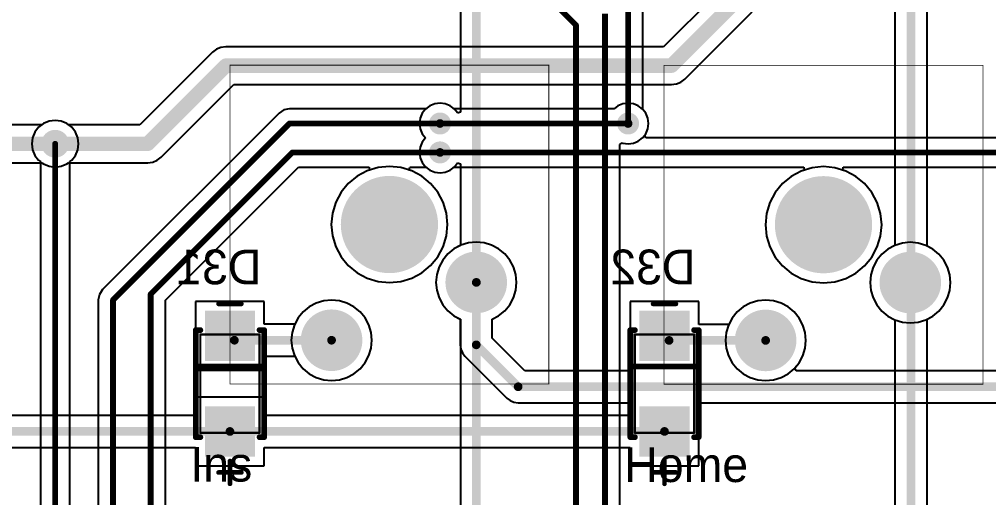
# Model space of a CAD drawing. Header units: millimetres. Extents: x 25 to 374, y 23 to 150.
# Drawn here: x 309.29 to 351.83, y 99.22 to 120.22 of the extents above; entities that cross this region are included whole.
import ezdxf

# ---------------------------------------------------------------- set-up
doc = ezdxf.new("R2010")
doc.units = ezdxf.units.MM
for name, color, linetype in [('BottomLayer', 5, 'Continuous'), ('BottomOverlay', 54, 'Continuous'), ('BottomPaste', 16, 'Continuous'), ('BottomSolder', 6, 'Continuous'), ('Mechanical1', 6, 'Continuous'), ('Mechanical13', 56, 'Continuous'), ('Mechanical15', 56, 'Continuous'), ('MultiLayer', 9, 'Continuous'), ('PadHoleLayer', 156, 'Continuous'), ('TopLayer', 1, 'Continuous'), ('TopOverlay', 2, 'Continuous'), ('TopSolder', 216, 'Continuous'), ('ViaHoleLayer', 16, 'Continuous')]:
    doc.layers.add(name, color=color, linetype=linetype)

# ---------------------------------------------------------------- blocks, each defined once
blk = doc.blocks.new('SMA_DO_214AC__S1_B_59')
at = {"layer": 'BottomLayer'}
for points in [[(-1.1, -1), (-1.1, 1), (-3.1, -1), (-3.1, 1)], [(3.1, -1), (3.1, 1), (1.1, -1), (1.1, 1)]]:
    blk.add_solid(points, dxfattribs=at)
at = {"layer": 'BottomOverlay', "const_width": 0.254}
for points in [[(-2.35, 1.3), (-2.35, 1.5)], [(2.35, 1.5), (-2.35, 1.5)], [(-0.75, -1.5), (-0.75, 1.5)], [(2.35, 1.3), (2.35, 1.5)], [(-2.35, -1.5), (-2.35, -1.3)], [(2.35, -1.5), (2.35, -1.3)], [(2.35, -1.5), (-2.35, -1.5)]]:
    blk.add_lwpolyline(points, dxfattribs=at)
at = {"layer": 'BottomOverlay', "const_width": 0.127}
for points in [[(-2.414, 1.5, 1), (-2.287, 1.5, 1)], [(-2.414, 1.5, 1), (-2.287, 1.5, 1)], [(-2.414, 1.3, 1), (-2.287, 1.3, 1)], [(-0.814, 1.5, 1), (-0.687, 1.5, 1)], [(2.287, 1.5, 1), (2.414, 1.5, 1)], [(2.287, 1.5, 1), (2.414, 1.5, 1)], [(2.287, 1.3, 1), (2.414, 1.3, 1)], [(-2.414, -1.3, 1), (-2.287, -1.3, 1)], [(2.287, -1.3, 1), (2.414, -1.3, 1)], [(-2.414, -1.5, 1), (-2.287, -1.5, 1)], [(-2.414, -1.5, 1), (-2.287, -1.5, 1)], [(-0.814, -1.5, 1), (-0.687, -1.5, 1)], [(2.287, -1.5, 1), (2.414, -1.5, 1)], [(2.287, -1.5, 1), (2.414, -1.5, 1)]]:
    blk.add_lwpolyline(points, format="xyb", close=True, dxfattribs=at)
at = {"layer": 'BottomPaste'}
for points in [[(-1.1, -1), (-1.1, 1), (-3.1, -1), (-3.1, 1)], [(3.1, -1), (3.1, 1), (1.1, -1), (1.1, 1)]]:
    blk.add_solid(points, dxfattribs=at)
at = {"layer": 'BottomSolder'}
for points in [[(-0.998, -1.102), (-0.998, 1.102), (-3.202, -1.102), (-3.202, 1.102)], [(3.202, -1.102), (3.202, 1.102), (0.998, -1.102), (0.998, 1.102)]]:
    blk.add_solid(points, dxfattribs=at)
at = {"layer": 'Mechanical13', "const_width": 0.1}
for points in [[(2.16, 1.3), (-2.16, 1.3)], [(-2.16, -1.3), (-2.16, 1.3)], [(2.16, -1.3), (2.16, 1.3)], [(2.16, -1.3), (-2.16, -1.3)]]:
    blk.add_lwpolyline(points, dxfattribs=at)
at = {"layer": 'Mechanical13', "const_width": 0.05}
for points in [[(-2.185, 1.3, 1), (-2.135, 1.3, 1)], [(-2.185, 1.3, 1), (-2.135, 1.3, 1)], [(2.135, 1.3, 1), (2.185, 1.3, 1)], [(2.135, 1.3, 1), (2.185, 1.3, 1)], [(-2.185, -1.3, 1), (-2.135, -1.3, 1)], [(-2.185, -1.3, 1), (-2.135, -1.3, 1)], [(2.135, -1.3, 1), (2.185, -1.3, 1)], [(2.135, -1.3, 1), (2.185, -1.3, 1)]]:
    blk.add_lwpolyline(points, format="xyb", close=True, dxfattribs=at)
at = {"layer": 'Mechanical15', "const_width": 0.203}
for points in [[(-3.5, -0.5), (-3.5, 0.5)], [(3.9, -0.5), (3.9, 0.5)], [(4.4, 0), (3.4, 0)]]:
    blk.add_lwpolyline(points, dxfattribs=at)
at = {"layer": 'Mechanical15', "const_width": 0.102}
for points in [[(-3.551, 0.5, 1), (-3.449, 0.5, 1)], [(3.849, 0.5, 1), (3.951, 0.5, 1)], [(3.349, 0, 1), (3.451, 0, 1)], [(4.349, 0, 1), (4.451, 0, 1)], [(-3.551, -0.5, 1), (-3.449, -0.5, 1)], [(3.849, -0.5, 1), (3.951, -0.5, 1)]]:
    blk.add_lwpolyline(points, format="xyb", close=True, dxfattribs=at)
blk = doc.blocks.new('SMA_DO_214AC__S1_B_60')
at = {"layer": 'BottomLayer'}
for points in [[(-1.1, -1), (-1.1, 1), (-3.1, -1), (-3.1, 1)], [(3.1, -1), (3.1, 1), (1.1, -1), (1.1, 1)]]:
    blk.add_solid(points, dxfattribs=at)
at = {"layer": 'BottomOverlay', "const_width": 0.254}
for points in [[(-2.35, 1.3), (-2.35, 1.5)], [(2.35, 1.5), (-2.35, 1.5)], [(-0.75, -1.5), (-0.75, 1.5)], [(2.35, 1.3), (2.35, 1.5)], [(-2.35, -1.5), (-2.35, -1.3)], [(2.35, -1.5), (2.35, -1.3)], [(2.35, -1.5), (-2.35, -1.5)]]:
    blk.add_lwpolyline(points, dxfattribs=at)
at = {"layer": 'BottomOverlay', "const_width": 0.127}
for points in [[(-2.414, 1.5, 1), (-2.287, 1.5, 1)], [(-2.414, 1.5, 1), (-2.287, 1.5, 1)], [(-2.414, 1.3, 1), (-2.287, 1.3, 1)], [(-0.814, 1.5, 1), (-0.687, 1.5, 1)], [(2.287, 1.5, 1), (2.414, 1.5, 1)], [(2.287, 1.5, 1), (2.414, 1.5, 1)], [(2.287, 1.3, 1), (2.414, 1.3, 1)], [(-2.414, -1.3, 1), (-2.287, -1.3, 1)], [(2.287, -1.3, 1), (2.414, -1.3, 1)], [(-2.414, -1.5, 1), (-2.287, -1.5, 1)], [(-2.414, -1.5, 1), (-2.287, -1.5, 1)], [(-0.814, -1.5, 1), (-0.687, -1.5, 1)], [(2.287, -1.5, 1), (2.414, -1.5, 1)], [(2.287, -1.5, 1), (2.414, -1.5, 1)]]:
    blk.add_lwpolyline(points, format="xyb", close=True, dxfattribs=at)
at = {"layer": 'BottomPaste'}
for points in [[(-1.1, -1), (-1.1, 1), (-3.1, -1), (-3.1, 1)], [(3.1, -1), (3.1, 1), (1.1, -1), (1.1, 1)]]:
    blk.add_solid(points, dxfattribs=at)
at = {"layer": 'BottomSolder'}
for points in [[(-0.998, -1.102), (-0.998, 1.102), (-3.202, -1.102), (-3.202, 1.102)], [(3.202, -1.102), (3.202, 1.102), (0.998, -1.102), (0.998, 1.102)]]:
    blk.add_solid(points, dxfattribs=at)
at = {"layer": 'Mechanical13', "const_width": 0.1}
for points in [[(2.16, 1.3), (-2.16, 1.3)], [(-2.16, -1.3), (-2.16, 1.3)], [(2.16, -1.3), (2.16, 1.3)], [(2.16, -1.3), (-2.16, -1.3)]]:
    blk.add_lwpolyline(points, dxfattribs=at)
at = {"layer": 'Mechanical13', "const_width": 0.05}
for points in [[(-2.185, 1.3, 1), (-2.135, 1.3, 1)], [(-2.185, 1.3, 1), (-2.135, 1.3, 1)], [(2.135, 1.3, 1), (2.185, 1.3, 1)], [(2.135, 1.3, 1), (2.185, 1.3, 1)], [(-2.185, -1.3, 1), (-2.135, -1.3, 1)], [(-2.185, -1.3, 1), (-2.135, -1.3, 1)], [(2.135, -1.3, 1), (2.185, -1.3, 1)], [(2.135, -1.3, 1), (2.185, -1.3, 1)]]:
    blk.add_lwpolyline(points, format="xyb", close=True, dxfattribs=at)
at = {"layer": 'Mechanical15', "const_width": 0.203}
for points in [[(-3.5, -0.5), (-3.5, 0.5)], [(3.9, -0.5), (3.9, 0.5)], [(4.4, 0), (3.4, 0)]]:
    blk.add_lwpolyline(points, dxfattribs=at)
at = {"layer": 'Mechanical15', "const_width": 0.102}
for points in [[(-3.551, 0.5, 1), (-3.449, 0.5, 1)], [(3.849, 0.5, 1), (3.951, 0.5, 1)], [(3.349, 0, 1), (3.451, 0, 1)], [(4.349, 0, 1), (4.451, 0, 1)], [(-3.551, -0.5, 1), (-3.449, -0.5, 1)], [(3.849, -0.5, 1), (3.951, -0.5, 1)]]:
    blk.add_lwpolyline(points, format="xyb", close=True, dxfattribs=at)
blk = doc.blocks.new('MX_SW_3_151')
at = {"layer": 'BottomLayer'}
for points, const_width in [([(-1.016, 0, 1), (1.016, 0, 1)], 2.032), ([(3.185, -2.54, 1), (4.435, -2.54, 1)], 1.25), ([(-3.165, -5.08, 1), (-1.915, -5.08, 1)], 1.25)]:
    blk.add_lwpolyline(points, format="xyb", close=True, dxfattribs=dict(at, const_width=const_width))
at = {"layer": 'BottomSolder'}
for points, const_width in [([(-1.067, 0, 1), (1.067, 0, 1)], 2.134), ([(3.134, -2.54, 1), (4.486, -2.54, 1)], 1.352), ([(-3.216, -5.08, 1), (-1.864, -5.08, 1)], 1.352)]:
    blk.add_lwpolyline(points, format="xyb", close=True, dxfattribs=dict(at, const_width=const_width))
at = {"layer": 'Mechanical1', "const_width": 0.0381}
for points in [[(-7, -7), (-7, 7)], [(-7, 7), (7, 7)], [(7, -7), (7, 7)], [(-7, -7), (7, -7)]]:
    blk.add_lwpolyline(points, dxfattribs=at)
at = {"layer": 'Mechanical1', "const_width": 0.0191}
for points in [[(-7.01, 7, 1), (-6.99, 7, 1)], [(-7.01, 7, 1), (-6.99, 7, 1)], [(6.99, 7, 1), (7.01, 7, 1)], [(6.99, 7, 1), (7.01, 7, 1)], [(-7.01, -7, 1), (-6.99, -7, 1)], [(-7.01, -7, 1), (-6.99, -7, 1)], [(6.99, -7, 1), (7.01, -7, 1)], [(6.99, -7, 1), (7.01, -7, 1)]]:
    blk.add_lwpolyline(points, format="xyb", close=True, dxfattribs=at)
at = {"layer": 'MultiLayer'}
for points, const_width in [([(-1.016, 0, 1), (1.016, 0, 1)], 2.032), ([(3.185, -2.54, 1), (4.435, -2.54, 1)], 1.25), ([(-3.165, -5.08, 1), (-1.915, -5.08, 1)], 1.25)]:
    blk.add_lwpolyline(points, format="xyb", close=True, dxfattribs=dict(at, const_width=const_width))
at = {"layer": 'PadHoleLayer'}
for points, const_width in [([(-1.016, 0, 1), (1.016, 0, 1)], 2.032), ([(3.435, -2.54, 1), (4.185, -2.54, 1)], 0.75), ([(-2.915, -5.08, 1), (-2.165, -5.08, 1)], 0.75)]:
    blk.add_lwpolyline(points, format="xyb", close=True, dxfattribs=dict(at, const_width=const_width))
at = {"layer": 'TopLayer'}
for points, const_width in [([(-1.016, 0, 1), (1.016, 0, 1)], 2.032), ([(3.185, -2.54, 1), (4.435, -2.54, 1)], 1.25), ([(-3.165, -5.08, 1), (-1.915, -5.08, 1)], 1.25)]:
    blk.add_lwpolyline(points, format="xyb", close=True, dxfattribs=dict(at, const_width=const_width))
at = {"layer": 'TopSolder'}
for points, const_width in [([(-1.067, 0, 1), (1.067, 0, 1)], 2.134), ([(3.134, -2.54, 1), (4.486, -2.54, 1)], 1.352), ([(-3.216, -5.08, 1), (-1.864, -5.08, 1)], 1.352)]:
    blk.add_lwpolyline(points, format="xyb", close=True, dxfattribs=dict(at, const_width=const_width))
blk = doc.blocks.new('MX_SW_3_152')
at = {"layer": 'BottomLayer'}
for points, const_width in [([(-1.016, 0, 1), (1.016, 0, 1)], 2.032), ([(3.185, -2.54, 1), (4.435, -2.54, 1)], 1.25), ([(-3.165, -5.08, 1), (-1.915, -5.08, 1)], 1.25)]:
    blk.add_lwpolyline(points, format="xyb", close=True, dxfattribs=dict(at, const_width=const_width))
at = {"layer": 'BottomSolder'}
for points, const_width in [([(-1.067, 0, 1), (1.067, 0, 1)], 2.134), ([(3.134, -2.54, 1), (4.486, -2.54, 1)], 1.352), ([(-3.216, -5.08, 1), (-1.864, -5.08, 1)], 1.352)]:
    blk.add_lwpolyline(points, format="xyb", close=True, dxfattribs=dict(at, const_width=const_width))
at = {"layer": 'Mechanical1', "const_width": 0.0381}
for points in [[(-7, -7), (-7, 7)], [(-7, 7), (7, 7)], [(7, -7), (7, 7)], [(-7, -7), (7, -7)]]:
    blk.add_lwpolyline(points, dxfattribs=at)
at = {"layer": 'Mechanical1', "const_width": 0.0191}
for points in [[(-7.01, 7, 1), (-6.99, 7, 1)], [(-7.01, 7, 1), (-6.99, 7, 1)], [(6.99, 7, 1), (7.01, 7, 1)], [(6.99, 7, 1), (7.01, 7, 1)], [(-7.01, -7, 1), (-6.99, -7, 1)], [(-7.01, -7, 1), (-6.99, -7, 1)], [(6.99, -7, 1), (7.01, -7, 1)], [(6.99, -7, 1), (7.01, -7, 1)]]:
    blk.add_lwpolyline(points, format="xyb", close=True, dxfattribs=at)
at = {"layer": 'MultiLayer'}
for points, const_width in [([(-1.016, 0, 1), (1.016, 0, 1)], 2.032), ([(3.185, -2.54, 1), (4.435, -2.54, 1)], 1.25), ([(-3.165, -5.08, 1), (-1.915, -5.08, 1)], 1.25)]:
    blk.add_lwpolyline(points, format="xyb", close=True, dxfattribs=dict(at, const_width=const_width))
at = {"layer": 'PadHoleLayer'}
for points, const_width in [([(-1.016, 0, 1), (1.016, 0, 1)], 2.032), ([(3.435, -2.54, 1), (4.185, -2.54, 1)], 0.75), ([(-2.915, -5.08, 1), (-2.165, -5.08, 1)], 0.75)]:
    blk.add_lwpolyline(points, format="xyb", close=True, dxfattribs=dict(at, const_width=const_width))
at = {"layer": 'TopLayer'}
for points, const_width in [([(-1.016, 0, 1), (1.016, 0, 1)], 2.032), ([(3.185, -2.54, 1), (4.435, -2.54, 1)], 1.25), ([(-3.165, -5.08, 1), (-1.915, -5.08, 1)], 1.25)]:
    blk.add_lwpolyline(points, format="xyb", close=True, dxfattribs=dict(at, const_width=const_width))
at = {"layer": 'TopSolder'}
for points, const_width in [([(-1.067, 0, 1), (1.067, 0, 1)], 2.134), ([(3.134, -2.54, 1), (4.486, -2.54, 1)], 1.352), ([(-3.216, -5.08, 1), (-1.864, -5.08, 1)], 1.352)]:
    blk.add_lwpolyline(points, format="xyb", close=True, dxfattribs=dict(at, const_width=const_width))

msp = doc.modelspace()

# ---------------------------------------------------------------- linework, layer by layer
at = {"layer": 'BottomLayer'}
for p, q in [((340.274, 121.726), (337.564, 119.016)), ((338.498, 117.595), (341.451, 120.549)), ((317.762, 118.772), (314.577, 115.587)), ((317.935, 118.905), (317.762, 118.772)), ((318.135, 118.988), (317.935, 118.905)), ((318.351, 119.016), (318.135, 118.988)), ((337.564, 119.016), (318.351, 119.016)), ((338.124, 117.379), (338.325, 117.463)), ((338.325, 117.463), (338.498, 117.595)), ((315.511, 114.166), (318.696, 117.351)), ((318.696, 117.351), (337.909, 117.351)), ((337.909, 117.351), (338.017, 117.365)), ((338.017, 117.365), (338.124, 117.379)), ((327.115, 116.278), (326.972, 116.092)), ((327.301, 116.42), (327.115, 116.278)), ((327.517, 116.51), (327.301, 116.42)), ((327.749, 116.54), (327.517, 116.51)), ((327.981, 116.51), (327.749, 116.54)), ((328.197, 116.42), (327.981, 116.51)), ((328.365, 116.291), (328.197, 116.42)), ((335.387, 116.291), (328.365, 116.291)), ((335.556, 116.42), (335.387, 116.291)), ((335.772, 116.51), (335.556, 116.42)), ((336.004, 116.54), (335.772, 116.51)), ((336.236, 116.51), (336.004, 116.54)), ((336.452, 116.42), (336.236, 116.51)), ((336.638, 116.278), (336.452, 116.42)), ((336.78, 116.092), (336.638, 116.278)), ((310.593, 115.745), (310.346, 115.642)), ((310.858, 115.779), (310.593, 115.745)), ((311.123, 115.745), (310.858, 115.779)), ((311.37, 115.642), (311.123, 115.745)), ((326.883, 115.876), (326.852, 115.644)), ((326.972, 116.092), (326.883, 115.876)), ((336.87, 115.876), (336.78, 116.092)), ((336.901, 115.644), (336.87, 115.876)), ((310.274, 115.587), (68.807, 115.587)), ((310.346, 115.642), (310.274, 115.587)), ((311.442, 115.587), (311.37, 115.642)), ((314.577, 115.587), (311.442, 115.587)), ((326.852, 115.644), (326.883, 115.412)), ((326.883, 115.412), (326.972, 115.195)), ((336.78, 115.195), (336.87, 115.412)), ((336.87, 115.412), (336.901, 115.644)), ((326.972, 115.195), (327.115, 115.01)), ((327.115, 115.008), (326.972, 114.822)), ((327.115, 115.01), (327.115, 115.008)), ((336.734, 115.135), (336.78, 115.195)), ((336.79, 115.021), (336.734, 115.135)), ((354.437, 115.021), (336.79, 115.021)), ((326.883, 114.606), (326.852, 114.374)), ((326.972, 114.822), (326.883, 114.606)), ((315.137, 113.95), (315.338, 114.034)), ((315.338, 114.034), (315.511, 114.166)), ((326.852, 114.374), (326.883, 114.142)), ((326.883, 114.142), (326.972, 113.925)), ((68.462, 113.922), (310.274, 113.922)), ((310.274, 113.922), (310.346, 113.867)), ((310.346, 113.867), (310.593, 113.765)), ((310.593, 113.765), (310.858, 113.73)), ((310.858, 113.73), (311.123, 113.765)), ((311.123, 113.765), (311.37, 113.867)), ((311.37, 113.867), (311.442, 113.922)), ((311.442, 113.922), (314.922, 113.922)), ((314.922, 113.922), (315.03, 113.936)), ((315.03, 113.936), (315.137, 113.95)), ((325.031, 113.712), (324.552, 113.567)), ((325.529, 113.761), (325.031, 113.712)), ((326.027, 113.712), (325.529, 113.761)), ((326.506, 113.567), (326.027, 113.712)), ((326.972, 113.925), (327.115, 113.74)), ((327.115, 113.74), (327.301, 113.597)), ((327.301, 113.597), (327.517, 113.508)), ((327.981, 113.508), (328.197, 113.597)), ((328.197, 113.597), (328.365, 113.726)), ((328.365, 113.726), (343.718, 113.726)), ((343.737, 113.599), (343.605, 113.559)), ((343.718, 113.726), (343.737, 113.599)), ((345.426, 113.599), (345.445, 113.726)), ((345.558, 113.559), (345.426, 113.599)), ((345.445, 113.726), (354.437, 113.726)), ((324.111, 113.331), (323.724, 113.014)), ((324.552, 113.567), (324.111, 113.331)), ((326.947, 113.331), (326.506, 113.567)), ((327.334, 113.014), (326.947, 113.331)), ((327.517, 113.508), (327.749, 113.477)), ((327.749, 113.477), (327.981, 113.508)), ((343.164, 113.323), (342.777, 113.006)), ((343.605, 113.559), (343.164, 113.323)), ((345.999, 113.323), (345.558, 113.559)), ((346.386, 113.006), (345.999, 113.323)), ((323.724, 113.014), (323.407, 112.627)), ((327.651, 112.627), (327.334, 113.014)), ((342.777, 113.006), (342.459, 112.619)), ((346.704, 112.619), (346.386, 113.006)), ((323.407, 112.627), (323.171, 112.186)), ((327.887, 112.186), (327.651, 112.627)), ((342.459, 112.619), (342.223, 112.178)), ((346.939, 112.178), (346.704, 112.619)), ((323.171, 112.186), (323.026, 111.707)), ((328.032, 111.707), (327.887, 112.186)), ((342.223, 112.178), (342.078, 111.699)), ((347.085, 111.699), (346.939, 112.178)), ((323.026, 111.707), (322.977, 111.209)), ((328.081, 111.209), (328.032, 111.707)), ((342.078, 111.699), (342.029, 111.201)), ((347.134, 111.201), (347.085, 111.699)), ((322.977, 111.209), (323.026, 110.711)), ((328.032, 110.711), (328.081, 111.209)), ((342.029, 111.201), (342.078, 110.703)), ((347.085, 110.703), (347.134, 111.201)), ((323.026, 110.711), (323.171, 110.232)), ((327.887, 110.232), (328.032, 110.711)), ((342.078, 110.703), (342.223, 110.224)), ((346.939, 110.224), (347.085, 110.703)), ((323.171, 110.232), (323.407, 109.791)), ((327.651, 109.791), (327.887, 110.232)), ((328.663, 110.301), (328.358, 110.138)), ((328.994, 110.401), (328.663, 110.301)), ((329.339, 110.435), (328.994, 110.401)), ((329.684, 110.401), (329.339, 110.435)), ((330.015, 110.301), (329.684, 110.401)), ((330.32, 110.138), (330.015, 110.301)), ((342.223, 110.224), (342.459, 109.783)), ((346.704, 109.783), (346.939, 110.224)), ((347.715, 110.293), (347.41, 110.13)), ((348.047, 110.394), (347.715, 110.293)), ((348.391, 110.428), (348.047, 110.394)), ((348.736, 110.394), (348.391, 110.428)), ((349.067, 110.293), (348.736, 110.394)), ((349.373, 110.13), (349.067, 110.293)), ((323.407, 109.791), (323.724, 109.404)), ((327.334, 109.404), (327.651, 109.791)), ((328.09, 109.918), (327.87, 109.65)), ((328.358, 110.138), (328.09, 109.918)), ((330.588, 109.918), (330.32, 110.138)), ((330.808, 109.65), (330.588, 109.918)), ((342.459, 109.783), (342.777, 109.396)), ((346.386, 109.396), (346.704, 109.783)), ((347.142, 109.91), (346.923, 109.643)), ((347.41, 110.13), (347.142, 109.91)), ((349.641, 109.91), (349.373, 110.13)), ((349.86, 109.643), (349.641, 109.91)), ((323.724, 109.404), (324.111, 109.087)), ((326.947, 109.087), (327.334, 109.404)), ((327.707, 109.345), (327.606, 109.013)), ((327.87, 109.65), (327.707, 109.345)), ((330.971, 109.345), (330.808, 109.65)), ((331.072, 109.013), (330.971, 109.345)), ((342.777, 109.396), (343.164, 109.079)), ((345.999, 109.079), (346.386, 109.396)), ((346.759, 109.337), (346.659, 109.006)), ((346.923, 109.643), (346.759, 109.337)), ((350.024, 109.337), (349.86, 109.643)), ((350.124, 109.006), (350.024, 109.337)), ((324.111, 109.087), (324.552, 108.851)), ((326.506, 108.851), (326.947, 109.087)), ((327.606, 109.013), (327.572, 108.669)), ((331.105, 108.669), (331.072, 109.013)), ((343.164, 109.079), (343.605, 108.843)), ((345.558, 108.843), (345.999, 109.079)), ((346.659, 109.006), (346.625, 108.661)), ((350.158, 108.661), (350.124, 109.006)), ((324.552, 108.851), (325.031, 108.706)), ((325.031, 108.706), (325.529, 108.657)), ((325.529, 108.657), (326.027, 108.706)), ((326.027, 108.706), (326.506, 108.851)), ((327.572, 108.669), (327.606, 108.324)), ((331.072, 108.324), (331.105, 108.669)), ((343.605, 108.843), (344.084, 108.698)), ((344.084, 108.698), (344.581, 108.649)), ((344.581, 108.649), (345.079, 108.698)), ((345.079, 108.698), (345.558, 108.843)), ((346.625, 108.661), (346.659, 108.317)), ((350.124, 108.317), (350.158, 108.661)), ((327.606, 108.324), (327.707, 107.993)), ((330.971, 107.993), (331.072, 108.324)), ((346.659, 108.317), (346.759, 107.985)), ((350.024, 107.985), (350.124, 108.317)), ((320.037, 107.832), (317.021, 107.832)), ((317.021, 107.832), (317.021, 104.816)), ((320.037, 106.833), (320.037, 107.832)), ((322.313, 107.761), (322.008, 107.598)), ((322.644, 107.861), (322.313, 107.761)), ((322.989, 107.895), (322.644, 107.861)), ((323.334, 107.861), (322.989, 107.895)), ((323.665, 107.761), (323.334, 107.861)), ((323.97, 107.598), (323.665, 107.761)), ((327.707, 107.993), (327.87, 107.687)), ((327.87, 107.687), (328.09, 107.42)), ((330.588, 107.42), (330.808, 107.687)), ((330.808, 107.687), (330.971, 107.993)), ((339.11, 107.832), (336.094, 107.832)), ((336.094, 107.832), (336.094, 104.816)), ((339.11, 106.826), (339.11, 107.832)), ((341.365, 107.753), (341.06, 107.59)), ((341.697, 107.854), (341.365, 107.753)), ((342.041, 107.888), (341.697, 107.854)), ((342.386, 107.854), (342.041, 107.888)), ((342.717, 107.753), (342.386, 107.854)), ((343.023, 107.59), (342.717, 107.753)), ((346.759, 107.985), (346.923, 107.68)), ((346.923, 107.68), (347.142, 107.412)), ((349.641, 107.412), (349.86, 107.68)), ((349.86, 107.68), (350.024, 107.985)), ((321.74, 107.378), (321.52, 107.11)), ((322.008, 107.598), (321.74, 107.378)), ((324.238, 107.378), (323.97, 107.598)), ((324.458, 107.11), (324.238, 107.378)), ((328.09, 107.42), (328.358, 107.2)), ((330.32, 107.2), (330.588, 107.42)), ((340.792, 107.37), (340.573, 107.103)), ((341.06, 107.59), (340.792, 107.37)), ((343.291, 107.37), (343.023, 107.59)), ((343.51, 107.103), (343.291, 107.37)), ((347.142, 107.412), (347.41, 107.192)), ((349.373, 107.192), (349.641, 107.412)), ((321.372, 106.833), (320.037, 106.833)), ((321.52, 107.11), (321.372, 106.833)), ((324.621, 106.805), (324.458, 107.11)), ((324.722, 106.473), (324.621, 106.805)), ((328.358, 107.2), (328.634, 107.052)), ((328.634, 107.052), (328.634, 105.926)), ((330.043, 107.052), (330.32, 107.2)), ((330.043, 106.217), (330.043, 107.052)), ((340.425, 106.826), (339.11, 106.826)), ((340.573, 107.103), (340.425, 106.826)), ((343.674, 106.797), (343.51, 107.103)), ((343.774, 106.466), (343.674, 106.797)), ((347.41, 107.192), (347.715, 107.029)), ((347.715, 107.029), (348.047, 106.929)), ((348.047, 106.929), (348.391, 106.895)), ((348.391, 106.895), (348.736, 106.929)), ((348.736, 106.929), (349.067, 107.029)), ((349.067, 107.029), (349.373, 107.192)), ((324.755, 106.129), (324.722, 106.473)), ((343.808, 106.121), (343.774, 106.466)), ((324.722, 105.784), (324.755, 106.129)), ((331.47, 104.791), (330.043, 106.217)), ((343.774, 105.777), (343.808, 106.121)), ((324.621, 105.453), (324.722, 105.784)), ((328.634, 105.926), (328.658, 105.743)), ((328.658, 105.743), (328.729, 105.573)), ((328.729, 105.573), (328.841, 105.427)), ((343.674, 105.445), (343.774, 105.777)), ((320.037, 104.816), (320.037, 105.424)), ((320.037, 105.424), (321.372, 105.424)), ((321.372, 105.424), (321.52, 105.147)), ((321.52, 105.147), (321.74, 104.88)), ((324.238, 104.88), (324.458, 105.147)), ((324.458, 105.147), (324.621, 105.453)), ((328.841, 105.427), (330.68, 103.588)), ((343.328, 104.918), (343.51, 105.14)), ((343.51, 105.14), (343.674, 105.445)), ((317.021, 104.816), (320.037, 104.816)), ((321.74, 104.88), (322.008, 104.66)), ((322.008, 104.66), (322.313, 104.497)), ((323.665, 104.497), (323.97, 104.66)), ((323.97, 104.66), (324.238, 104.88)), ((335.977, 104.791), (331.47, 104.791)), ((336.094, 104.816), (335.977, 104.791)), ((343.388, 104.791), (343.328, 104.918)), ((355.05, 104.791), (343.388, 104.791)), ((322.313, 104.497), (322.644, 104.396)), ((322.644, 104.396), (322.989, 104.362)), ((322.989, 104.362), (323.334, 104.396)), ((323.334, 104.396), (323.665, 104.497)), ((320.037, 103.632), (317.021, 103.632)), ((317.021, 103.632), (317.021, 102.828)), ((320.037, 102.828), (320.037, 103.632)), ((330.68, 103.588), (330.826, 103.477)), ((330.826, 103.477), (330.996, 103.406)), ((330.996, 103.406), (331.178, 103.382)), ((331.178, 103.382), (336.094, 103.382)), ((336.094, 103.382), (336.094, 102.828)), ((339.11, 100.616), (339.11, 103.382)), ((339.11, 103.382), (355.166, 103.382)), ((317.021, 102.828), (307.625, 102.828)), ((336.094, 102.828), (320.037, 102.828)), ((307.917, 101.419), (317.021, 101.419)), ((317.021, 101.419), (317.021, 100.616)), ((320.037, 100.616), (320.037, 101.419)), ((320.037, 101.419), (336.094, 101.419)), ((336.094, 101.419), (336.094, 100.616)), ((317.021, 100.616), (320.037, 100.616)), ((336.094, 100.616), (339.11, 100.616))]:
    msp.add_line(p, q, dxfattribs=at)
for points, const_width in [([(337.909, 118.184), (341.084, 121.359)], 0.635), ([(314.922, 114.755), (318.351, 118.184)], 0.635), ([(318.351, 118.184), (337.909, 118.184)], 0.635), ([(327.749, 115.644), (336.004, 115.644)], 0.254), ([(68.462, 114.755), (310.858, 114.755)], 0.635), ([(310.858, 114.755), (314.922, 114.755)], 0.635), ([(327.749, 114.374), (355.054, 114.374)], 0.254), ([(329.339, 105.926), (329.339, 108.669)], 0.381), ([(318.724, 106.129), (322.989, 106.129)], 0.381), ([(329.339, 105.926), (331.178, 104.087)], 0.381), ([(337.804, 106.121), (342.041, 106.121)], 0.381), ([(331.178, 104.087), (365.595, 104.087)], 0.381), ([(307.625, 102.124), (318.529, 102.124)], 0.381), ([(318.529, 102.124), (337.602, 102.124)], 0.381)]:
    msp.add_lwpolyline(points, dxfattribs=dict(at, const_width=const_width))
for points, const_width in [([(318.192, 118.184, 1), (318.51, 118.184, 1)], 0.318), ([(318.192, 118.184, 1), (318.51, 118.184, 1)], 0.318), ([(337.75, 118.184, 1), (338.068, 118.184, 1)], 0.318), ([(337.75, 118.184, 1), (338.068, 118.184, 1)], 0.318), ([(327.558, 115.644, 1), (327.939, 115.644, 1)], 0.381), ([(327.685, 115.644, 1), (327.812, 115.644, 1)], 0.127), ([(335.813, 115.644, 1), (336.194, 115.644, 1)], 0.381), ([(335.94, 115.644, 1), (336.067, 115.644, 1)], 0.127), ([(310.604, 114.755, 1), (311.112, 114.755, 1)], 0.508), ([(310.699, 114.755, 1), (311.017, 114.755, 1)], 0.318), ([(310.699, 114.755, 1), (311.017, 114.755, 1)], 0.318), ([(314.763, 114.755, 1), (315.081, 114.755, 1)], 0.318), ([(314.763, 114.755, 1), (315.081, 114.755, 1)], 0.318), ([(327.558, 114.374, 1), (327.939, 114.374, 1)], 0.381), ([(327.685, 114.374, 1), (327.812, 114.374, 1)], 0.127), ([(329.244, 108.669, 1), (329.434, 108.669, 1)], 0.191), ([(318.628, 106.129, 1), (318.819, 106.129, 1)], 0.191), ([(322.894, 106.129, 1), (323.084, 106.129, 1)], 0.191), ([(329.244, 105.926, 1), (329.434, 105.926, 1)], 0.191), ([(329.244, 105.926, 1), (329.434, 105.926, 1)], 0.191), ([(337.709, 106.121, 1), (337.899, 106.121, 1)], 0.191), ([(341.946, 106.121, 1), (342.137, 106.121, 1)], 0.191), ([(331.083, 104.087, 1), (331.273, 104.087, 1)], 0.191), ([(331.083, 104.087, 1), (331.273, 104.087, 1)], 0.191), ([(318.433, 102.124, 1), (318.624, 102.124, 1)], 0.191), ([(318.433, 102.124, 1), (318.624, 102.124, 1)], 0.191), ([(337.506, 102.124, 1), (337.697, 102.124, 1)], 0.191)]:
    msp.add_lwpolyline(points, format="xyb", close=True, dxfattribs=dict(at, const_width=const_width))
at = {"layer": 'BottomSolder'}
for points, const_width in [([(327.508, 115.644, 1), (327.99, 115.644, 1)], 0.483), ([(335.763, 115.644, 1), (336.245, 115.644, 1)], 0.483), ([(310.553, 114.755, 1), (311.163, 114.755, 1)], 0.61), ([(327.508, 114.374, 1), (327.99, 114.374, 1)], 0.483)]:
    msp.add_lwpolyline(points, format="xyb", close=True, dxfattribs=dict(at, const_width=const_width))
at = {"layer": 'Mechanical1', "const_width": 0.0127}
for points in [[(318.532, 118.205), (332.532, 118.205)], [(318.532, 104.206), (318.532, 118.205)], [(332.532, 104.206), (332.532, 118.205)], [(337.582, 118.205), (351.582, 118.205)], [(337.582, 104.206), (337.582, 118.205)], [(351.582, 104.206), (351.582, 118.205)], [(318.532, 104.206), (332.532, 104.206)], [(337.582, 104.206), (351.582, 104.206)]]:
    msp.add_lwpolyline(points, dxfattribs=at)
at = {"layer": 'Mechanical1', "const_width": 0.00635}
for points in [[(318.529, 118.205, 1), (318.535, 118.205, 1)], [(318.529, 118.205, 1), (318.535, 118.205, 1)], [(332.529, 118.205, 1), (332.535, 118.205, 1)], [(332.529, 118.205, 1), (332.535, 118.205, 1)], [(337.579, 118.205, 1), (337.585, 118.205, 1)], [(337.579, 118.205, 1), (337.585, 118.205, 1)], [(351.579, 118.205, 1), (351.585, 118.205, 1)], [(351.579, 118.205, 1), (351.585, 118.205, 1)], [(318.529, 104.206, 1), (318.535, 104.206, 1)], [(318.529, 104.206, 1), (318.535, 104.206, 1)], [(332.529, 104.206, 1), (332.535, 104.206, 1)], [(332.529, 104.206, 1), (332.535, 104.206, 1)], [(337.579, 104.206, 1), (337.585, 104.206, 1)], [(337.579, 104.206, 1), (337.585, 104.206, 1)], [(351.579, 104.206, 1), (351.585, 104.206, 1)], [(351.579, 104.206, 1), (351.585, 104.206, 1)]]:
    msp.add_lwpolyline(points, format="xyb", close=True, dxfattribs=at)
at = {"layer": 'MultiLayer'}
for points, const_width in [([(327.558, 115.644, 1), (327.939, 115.644, 1)], 0.381), ([(335.813, 115.644, 1), (336.194, 115.644, 1)], 0.381), ([(310.604, 114.755, 1), (311.112, 114.755, 1)], 0.508), ([(327.558, 114.374, 1), (327.939, 114.374, 1)], 0.381)]:
    msp.add_lwpolyline(points, format="xyb", close=True, dxfattribs=dict(at, const_width=const_width))
at = {"layer": 'TopLayer'}
for p, q in [((328.642, 135.612), (328.642, 116.141)), ((347.717, 135.603), (347.717, 110.294)), ((349.126, 110.262), (349.126, 135.625)), ((336.651, 116.26), (336.651, 123.418)), ((320.897, 116.242), (320.687, 116.101)), ((321.145, 116.291), (320.897, 116.242)), ((327.132, 116.291), (321.145, 116.291)), ((327.301, 116.42), (327.132, 116.291)), ((327.517, 116.51), (327.301, 116.42)), ((327.749, 116.54), (327.517, 116.51)), ((327.981, 116.51), (327.749, 116.54)), ((328.197, 116.42), (327.981, 116.51)), ((328.383, 116.278), (328.197, 116.42)), ((328.515, 116.106), (328.383, 116.278)), ((328.642, 116.141), (328.561, 116.107)), ((336.78, 116.092), (336.651, 116.26)), ((310.593, 115.745), (310.346, 115.642)), ((310.858, 115.779), (310.593, 115.745)), ((311.123, 115.745), (310.858, 115.779)), ((311.37, 115.642), (311.123, 115.745)), ((320.687, 116.101), (312.94, 108.354)), ((328.561, 116.107), (328.515, 116.106)), ((336.87, 115.876), (336.78, 116.092)), ((336.901, 115.644), (336.87, 115.876)), ((310.133, 115.479), (309.97, 115.267)), ((310.346, 115.642), (310.133, 115.479)), ((311.583, 115.479), (311.37, 115.642)), ((311.745, 115.267), (311.583, 115.479)), ((336.78, 115.195), (336.87, 115.412)), ((336.87, 115.412), (336.901, 115.644)), ((309.868, 115.02), (309.833, 114.755)), ((309.97, 115.267), (309.868, 115.02)), ((311.848, 115.02), (311.745, 115.267)), ((311.883, 114.755), (311.848, 115.02)), ((336.236, 114.778), (336.452, 114.867)), ((336.452, 114.867), (336.638, 115.01)), ((336.638, 115.01), (336.78, 115.195)), ((309.833, 114.755), (309.868, 114.489)), ((309.868, 114.489), (309.97, 114.242)), ((311.745, 114.242), (311.848, 114.489)), ((311.848, 114.489), (311.883, 114.755)), ((335.635, 114.72), (335.741, 114.79)), ((335.635, 78.287), (335.635, 114.72)), ((335.741, 114.79), (335.772, 114.778)), ((335.772, 114.778), (336.004, 114.747)), ((336.004, 114.747), (336.236, 114.778)), ((309.97, 114.242), (310.133, 114.03)), ((310.133, 114.03), (310.21, 113.971)), ((311.505, 113.971), (311.583, 114.03)), ((311.583, 114.03), (311.745, 114.242)), ((310.21, 113.971), (310.21, 74.881)), ((311.505, 74.881), (311.505, 113.971)), ((315.696, 107.882), (321.54, 113.726)), ((321.54, 113.726), (324.64, 113.726)), ((324.659, 113.599), (324.552, 113.567)), ((324.64, 113.726), (324.659, 113.599)), ((326.399, 113.599), (326.418, 113.726)), ((326.506, 113.567), (326.399, 113.599)), ((326.418, 113.726), (327.132, 113.726)), ((327.132, 113.726), (327.301, 113.597)), ((327.301, 113.597), (327.517, 113.508)), ((327.981, 113.508), (328.197, 113.597)), ((328.197, 113.597), (328.383, 113.74)), ((328.383, 113.74), (328.515, 113.912)), ((328.515, 113.912), (328.561, 113.91)), ((328.561, 113.91), (328.642, 113.876)), ((328.642, 113.876), (328.642, 110.29)), ((344.084, 113.704), (343.605, 113.559)), ((344.581, 113.753), (344.084, 113.704)), ((345.079, 113.704), (344.581, 113.753)), ((345.558, 113.559), (345.079, 113.704)), ((324.111, 113.331), (323.724, 113.014)), ((324.552, 113.567), (324.111, 113.331)), ((326.947, 113.331), (326.506, 113.567)), ((327.334, 113.014), (326.947, 113.331)), ((327.517, 113.508), (327.749, 113.477)), ((327.749, 113.477), (327.981, 113.508)), ((343.164, 113.323), (342.777, 113.006)), ((343.605, 113.559), (343.164, 113.323)), ((345.999, 113.323), (345.558, 113.559)), ((346.386, 113.006), (345.999, 113.323)), ((323.724, 113.014), (323.407, 112.627)), ((327.651, 112.627), (327.334, 113.014)), ((342.777, 113.006), (342.459, 112.619)), ((346.704, 112.619), (346.386, 113.006)), ((323.407, 112.627), (323.171, 112.186)), ((327.887, 112.186), (327.651, 112.627)), ((342.459, 112.619), (342.223, 112.178)), ((346.939, 112.178), (346.704, 112.619)), ((323.171, 112.186), (323.026, 111.707)), ((328.032, 111.707), (327.887, 112.186)), ((342.223, 112.178), (342.078, 111.699)), ((347.085, 111.699), (346.939, 112.178)), ((323.026, 111.707), (322.977, 111.209)), ((328.081, 111.209), (328.032, 111.707)), ((342.078, 111.699), (342.029, 111.201)), ((347.134, 111.201), (347.085, 111.699)), ((322.977, 111.209), (323.026, 110.711)), ((328.032, 110.711), (328.081, 111.209)), ((342.029, 111.201), (342.078, 110.703)), ((347.085, 110.703), (347.134, 111.201)), ((323.026, 110.711), (323.171, 110.232)), ((327.887, 110.232), (328.032, 110.711)), ((342.078, 110.703), (342.223, 110.224)), ((346.939, 110.224), (347.085, 110.703)), ((323.171, 110.232), (323.407, 109.791)), ((327.651, 109.791), (327.887, 110.232)), ((328.642, 110.29), (328.358, 110.138)), ((342.223, 110.224), (342.459, 109.783)), ((346.704, 109.783), (346.939, 110.224)), ((347.715, 110.293), (347.41, 110.13)), ((347.717, 110.294), (347.715, 110.293)), ((349.373, 110.13), (349.126, 110.262)), ((323.407, 109.791), (323.724, 109.404)), ((327.334, 109.404), (327.651, 109.791)), ((328.09, 109.918), (327.87, 109.65)), ((328.358, 110.138), (328.09, 109.918)), ((342.459, 109.783), (342.777, 109.396)), ((346.386, 109.396), (346.704, 109.783)), ((347.142, 109.91), (346.923, 109.643)), ((347.41, 110.13), (347.142, 109.91)), ((349.641, 109.91), (349.373, 110.13)), ((349.86, 109.643), (349.641, 109.91)), ((323.724, 109.404), (324.111, 109.087)), ((326.947, 109.087), (327.334, 109.404)), ((327.707, 109.345), (327.606, 109.013)), ((327.87, 109.65), (327.707, 109.345)), ((342.777, 109.396), (343.164, 109.079)), ((345.999, 109.079), (346.386, 109.396)), ((346.759, 109.337), (346.659, 109.006)), ((346.923, 109.643), (346.759, 109.337)), ((350.024, 109.337), (349.86, 109.643)), ((350.124, 109.006), (350.024, 109.337)), ((324.111, 109.087), (324.552, 108.851)), ((326.506, 108.851), (326.947, 109.087)), ((327.606, 109.013), (327.572, 108.669)), ((343.164, 109.079), (343.605, 108.843)), ((345.558, 108.843), (345.999, 109.079)), ((346.659, 109.006), (346.625, 108.661)), ((350.158, 108.661), (350.124, 109.006)), ((324.552, 108.851), (325.031, 108.706)), ((325.031, 108.706), (325.529, 108.657)), ((325.529, 108.657), (326.027, 108.706)), ((326.027, 108.706), (326.506, 108.851)), ((327.572, 108.669), (327.606, 108.324)), ((343.605, 108.843), (344.084, 108.698)), ((344.084, 108.698), (344.581, 108.649)), ((344.581, 108.649), (345.079, 108.698)), ((345.079, 108.698), (345.558, 108.843)), ((346.625, 108.661), (346.659, 108.317)), ((350.124, 108.317), (350.158, 108.661)), ((312.8, 108.144), (312.75, 107.897)), ((312.94, 108.354), (312.8, 108.144)), ((327.606, 108.324), (327.707, 107.993)), ((346.659, 108.317), (346.759, 107.985)), ((350.024, 107.985), (350.124, 108.317)), ((312.75, 107.897), (312.75, 69.905)), ((315.696, 69.905), (315.696, 107.882)), ((322.313, 107.761), (322.008, 107.598)), ((322.644, 107.861), (322.313, 107.761)), ((322.989, 107.895), (322.644, 107.861)), ((323.334, 107.861), (322.989, 107.895)), ((323.665, 107.761), (323.334, 107.861)), ((323.97, 107.598), (323.665, 107.761)), ((327.707, 107.993), (327.87, 107.687)), ((327.87, 107.687), (328.09, 107.42)), ((341.365, 107.753), (341.06, 107.59)), ((341.697, 107.854), (341.365, 107.753)), ((342.041, 107.888), (341.697, 107.854)), ((342.386, 107.854), (342.041, 107.888)), ((342.717, 107.753), (342.386, 107.854)), ((343.023, 107.59), (342.717, 107.753)), ((346.759, 107.985), (346.923, 107.68)), ((346.923, 107.68), (347.142, 107.412)), ((349.641, 107.412), (349.86, 107.68)), ((349.86, 107.68), (350.024, 107.985)), ((321.74, 107.378), (321.52, 107.11)), ((322.008, 107.598), (321.74, 107.378)), ((324.238, 107.378), (323.97, 107.598)), ((324.458, 107.11), (324.238, 107.378)), ((328.09, 107.42), (328.358, 107.2)), ((340.792, 107.37), (340.573, 107.103)), ((341.06, 107.59), (340.792, 107.37)), ((343.291, 107.37), (343.023, 107.59)), ((343.51, 107.103), (343.291, 107.37)), ((347.142, 107.412), (347.41, 107.192)), ((349.373, 107.192), (349.641, 107.412)), ((321.357, 106.805), (321.256, 106.473)), ((321.52, 107.11), (321.357, 106.805)), ((324.621, 106.805), (324.458, 107.11)), ((324.722, 106.473), (324.621, 106.805)), ((328.358, 107.2), (328.642, 107.048)), ((328.642, 107.048), (328.642, 91.238)), ((340.409, 106.797), (340.309, 106.466)), ((340.573, 107.103), (340.409, 106.797)), ((343.674, 106.797), (343.51, 107.103)), ((343.774, 106.466), (343.674, 106.797)), ((347.41, 107.192), (347.715, 107.029)), ((347.715, 107.029), (347.717, 107.029)), ((347.717, 107.029), (347.717, 91.245)), ((349.126, 107.061), (349.373, 107.192)), ((349.126, 91.21), (349.126, 107.061)), ((321.256, 106.473), (321.222, 106.129)), ((324.755, 106.129), (324.722, 106.473)), ((340.309, 106.466), (340.275, 106.121)), ((343.808, 106.121), (343.774, 106.466)), ((321.222, 106.129), (321.256, 105.784)), ((324.722, 105.784), (324.755, 106.129)), ((340.275, 106.121), (340.309, 105.777)), ((343.774, 105.777), (343.808, 106.121)), ((321.256, 105.784), (321.357, 105.453)), ((324.621, 105.453), (324.722, 105.784)), ((340.309, 105.777), (340.409, 105.445)), ((343.674, 105.445), (343.774, 105.777)), ((321.357, 105.453), (321.52, 105.147)), ((321.52, 105.147), (321.74, 104.88)), ((324.238, 104.88), (324.458, 105.147)), ((324.458, 105.147), (324.621, 105.453)), ((340.409, 105.445), (340.573, 105.14)), ((340.573, 105.14), (340.792, 104.872)), ((343.291, 104.872), (343.51, 105.14)), ((343.51, 105.14), (343.674, 105.445)), ((321.74, 104.88), (322.008, 104.66)), ((322.008, 104.66), (322.313, 104.497)), ((323.665, 104.497), (323.97, 104.66)), ((323.97, 104.66), (324.238, 104.88)), ((340.792, 104.872), (341.06, 104.652)), ((341.06, 104.652), (341.365, 104.489)), ((342.717, 104.489), (343.023, 104.652)), ((343.023, 104.652), (343.291, 104.872)), ((322.313, 104.497), (322.644, 104.396)), ((322.644, 104.396), (322.989, 104.362)), ((322.989, 104.362), (323.334, 104.396)), ((323.334, 104.396), (323.665, 104.497)), ((341.365, 104.489), (341.697, 104.389)), ((341.697, 104.389), (342.041, 104.355)), ((342.041, 104.355), (342.386, 104.389)), ((342.386, 104.389), (342.717, 104.489))]:
    msp.add_line(p, q, dxfattribs=at)
for points, const_width in [([(329.347, 108.669), (329.347, 137.229)], 0.381), ([(348.422, 89.611), (348.422, 137.211)], 0.381), ([(336.004, 115.644), (336.004, 124.66)], 0.254), ([(330.67, 123.01), (333.718, 119.962)], 0.254), ([(334.988, 77.671), (334.988, 120.47)], 0.254), ([(333.718, 77.671), (333.718, 119.962)], 0.254), ([(313.398, 107.897), (321.145, 115.644)], 0.254), ([(321.145, 115.644), (327.749, 115.644)], 0.254), ([(310.858, 74.369), (310.858, 114.755)], 0.254), ([(315.049, 108.151), (321.272, 114.374)], 0.254), ([(321.272, 114.374), (327.749, 114.374)], 0.254), ([(329.339, 108.669), (329.347, 108.669)], 0.381), ([(329.347, 89.619), (329.347, 108.669)], 0.381), ([(315.049, 69.289), (315.049, 108.151)], 0.254), ([(313.398, 69.289), (313.398, 107.897)], 0.254)]:
    msp.add_lwpolyline(points, dxfattribs=dict(at, const_width=const_width))
for points, const_width in [([(333.654, 119.962, 1), (333.781, 119.962, 1)], 0.127), ([(333.654, 119.962, 1), (333.781, 119.962, 1)], 0.127), ([(321.081, 115.644, 1), (321.208, 115.644, 1)], 0.127), ([(321.081, 115.644, 1), (321.208, 115.644, 1)], 0.127), ([(327.558, 115.644, 1), (327.939, 115.644, 1)], 0.381), ([(327.685, 115.644, 1), (327.812, 115.644, 1)], 0.127), ([(335.813, 115.644, 1), (336.194, 115.644, 1)], 0.381), ([(335.94, 115.644, 1), (336.067, 115.644, 1)], 0.127), ([(310.604, 114.755, 1), (311.112, 114.755, 1)], 0.508), ([(310.794, 114.755, 1), (310.921, 114.755, 1)], 0.127), ([(321.208, 114.374, 1), (321.335, 114.374, 1)], 0.127), ([(321.208, 114.374, 1), (321.335, 114.374, 1)], 0.127), ([(327.558, 114.374, 1), (327.939, 114.374, 1)], 0.381), ([(327.685, 114.374, 1), (327.812, 114.374, 1)], 0.127), ([(329.244, 108.669, 1), (329.434, 108.669, 1)], 0.191), ([(329.251, 108.669, 1), (329.442, 108.669, 1)], 0.191), ([(329.251, 108.669, 1), (329.442, 108.669, 1)], 0.191), ([(329.251, 108.669, 1), (329.442, 108.669, 1)], 0.191), ([(314.985, 108.151, 1), (315.112, 108.151, 1)], 0.127), ([(314.985, 108.151, 1), (315.112, 108.151, 1)], 0.127), ([(313.334, 107.897, 1), (313.461, 107.897, 1)], 0.127), ([(313.334, 107.897, 1), (313.461, 107.897, 1)], 0.127)]:
    msp.add_lwpolyline(points, format="xyb", close=True, dxfattribs=dict(at, const_width=const_width))
at = {"layer": 'TopSolder'}
for points, const_width in [([(327.508, 115.644, 1), (327.99, 115.644, 1)], 0.483), ([(335.763, 115.644, 1), (336.245, 115.644, 1)], 0.483), ([(310.553, 114.755, 1), (311.163, 114.755, 1)], 0.61), ([(327.508, 114.374, 1), (327.99, 114.374, 1)], 0.483)]:
    msp.add_lwpolyline(points, format="xyb", close=True, dxfattribs=dict(at, const_width=const_width))
at = {"layer": 'ViaHoleLayer'}
for points, const_width in [([(327.654, 115.644, 1), (327.844, 115.644, 1)], 0.191), ([(335.909, 115.644, 1), (336.099, 115.644, 1)], 0.191), ([(310.667, 114.755, 1), (311.048, 114.755, 1)], 0.381), ([(327.654, 114.374, 1), (327.844, 114.374, 1)], 0.191)]:
    msp.add_lwpolyline(points, format="xyb", close=True, dxfattribs=dict(at, const_width=const_width))

# ---------------------------------------------------------------- block references
for name, p in [('MX_SW_3_151', (325.529, 111.209)), ('MX_SW_3_152', (344.581, 111.201))]:
    msp.add_blockref(name, p)
at = {"rotation": 270}
for name, p in [('SMA_DO_214AC__S1_B_59', (318.529, 104.224)), ('SMA_DO_214AC__S1_B_60', (337.602, 104.224))]:
    msp.add_blockref(name, p, dxfattribs=at)

# ---------------------------------------------------------------- texts
at = {"layer": 'BottomOverlay', "text_generation_flag": 2}
for s, p in [('D31', (319.913, 108.585)), ('D32', (338.963, 108.585))]:
    msp.add_text(s, height=1.524, dxfattribs=at).set_placement(p)
at = {"layer": 'TopOverlay'}
for s, p in [('Ins', (316.789, 99.924)), ('Home', (335.836, 99.903))]:
    msp.add_text(s, height=1.524, dxfattribs=at).set_placement(p)

doc.saveas('drawing.dxf')
